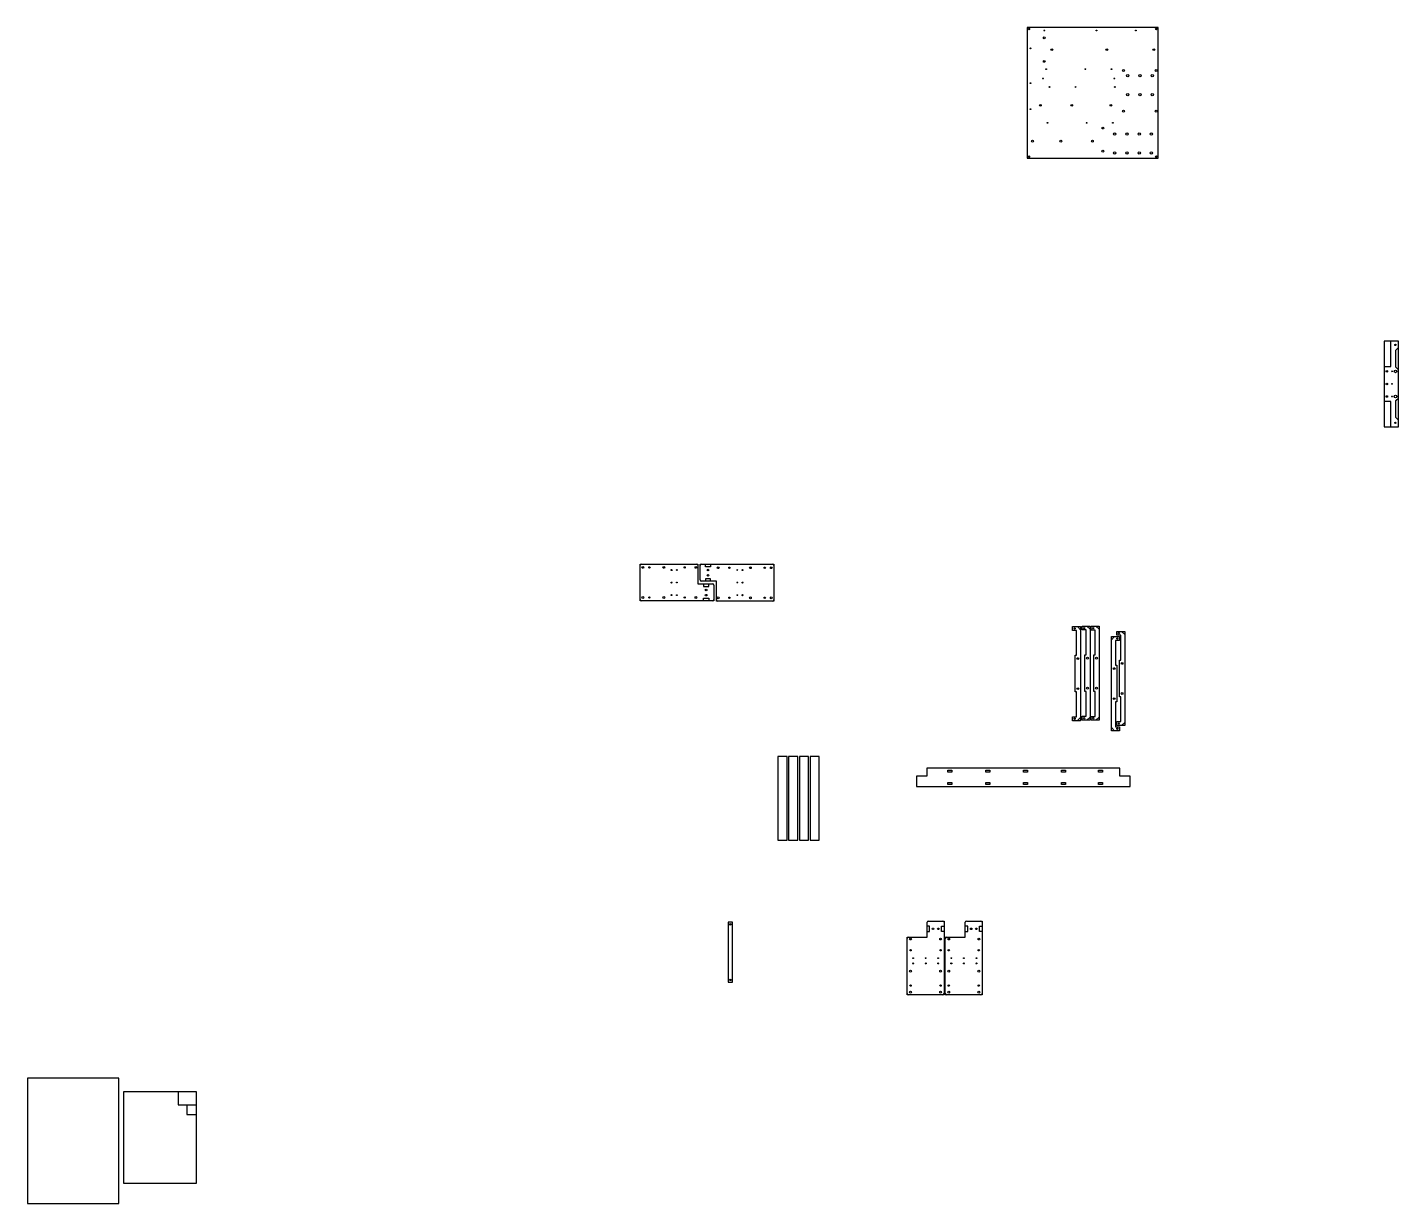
# Model space of a CAD drawing. Header units: inches. Extents: x -3998 to 1247, y -2209 to 2290.
import ezdxf

# ---------------------------------------------------------------- set-up
doc = ezdxf.new("R2010")
doc.units = ezdxf.units.IN
doc.header["$MEASUREMENT"] = 0

# ---------------------------------------------------------------- blocks, each defined once
blk = doc.blocks.new('Insert1')
at = {"color": 0}
for p, q in [((-556.8, -1190.2), (-556.8, -1133.2)), ((-546.8, -1148.2), (-556.8, -1148.2)), ((-551.8, -1128.2), (-491.8, -1128.2)), ((-546.8, -1168.2), (-546.8, -1148.2)), ((-501.8, -1168.2), (-501.8, -1148.2)), ((-501.8, -1148.2), (-491.8, -1148.2)), ((-491.8, -1128.2), (-491.8, -1410.2)), ((-632.8, -1410.2), (-632.8, -1190.2)), ((-632.8, -1190.2), (-556.8, -1190.2)), ((-556.8, -1168.2), (-546.8, -1168.2)), ((-491.8, -1168.2), (-501.8, -1168.2)), ((-491.8, -1410.2), (-632.8, -1410.2))]:
    blk.add_line(p, q, dxfattribs=at)
for centre, radius in [((-619.8, -1197.2), 3.5), ((-533.8, -1158.2), 3), ((-513.8, -1158.2), 3), ((-504.8, -1197.2), 3.5), ((-619.8, -1240.2), 2.5), ((-504.8, -1240.2), 2.5), ((-609.8, -1290.2), 2), ((-609.8, -1270.2), 1.5), ((-561.8, -1290.2), 2), ((-561.8, -1270.2), 1.5), ((-513.8, -1290.2), 2), ((-513.8, -1270.2), 1.5), ((-619.8, -1320.2), 3.5), ((-504.8, -1320.2), 3.5), ((-619.8, -1400.2), 3.5), ((-619.8, -1375.2), 2.5), ((-504.8, -1400.2), 3.5), ((-504.8, -1375.2), 2.5)]:
    blk.add_circle(centre, radius, dxfattribs=at)
for centre, start, end in [((-551.8, -1133.2), 90, 180), ((-496.8, -1133.2), 0, 90), ((-627.8, -1195.2), 90, 180), ((-627.8, -1405.2), 180, 270), ((-496.8, -1405.2), 270, 0)]:
    blk.add_arc(centre, 5, start, end, dxfattribs=at)
blk = doc.blocks.new('Insert2')
at = {"color": 0}
for p, q in [((-410.8, -1190.2), (-410.8, -1133.2)), ((-400.8, -1148.2), (-410.8, -1148.2)), ((-405.8, -1128.2), (-345.8, -1128.2)), ((-400.8, -1168.2), (-400.8, -1148.2)), ((-355.8, -1168.2), (-355.8, -1148.2)), ((-355.8, -1148.2), (-345.8, -1148.2)), ((-345.8, -1128.2), (-345.8, -1410.2)), ((-486.8, -1410.2), (-486.8, -1190.2)), ((-486.8, -1190.2), (-410.8, -1190.2)), ((-410.8, -1168.2), (-400.8, -1168.2)), ((-345.8, -1168.2), (-355.8, -1168.2)), ((-345.8, -1410.2), (-486.8, -1410.2))]:
    blk.add_line(p, q, dxfattribs=at)
for centre, radius in [((-473.8, -1197.2), 3.5), ((-387.8, -1158.2), 3), ((-367.8, -1158.2), 3), ((-358.8, -1197.2), 3.5), ((-473.8, -1240.2), 2.5), ((-358.8, -1240.2), 2.5), ((-463.8, -1290.2), 2), ((-463.8, -1270.2), 1.5), ((-415.8, -1290.2), 2), ((-415.8, -1270.2), 1.5), ((-367.8, -1290.2), 2), ((-367.8, -1270.2), 1.5), ((-473.8, -1320.2), 3.5), ((-358.8, -1320.2), 3.5), ((-473.8, -1400.2), 3.5), ((-473.8, -1375.2), 2.5), ((-358.8, -1400.2), 3.5), ((-358.8, -1375.2), 2.5)]:
    blk.add_circle(centre, radius, dxfattribs=at)
for centre, start, end in [((-405.8, -1133.2), 90, 180), ((-350.8, -1133.2), 0, 90), ((-481.8, -1195.2), 90, 180), ((-481.8, -1405.2), 180, 270), ((-350.8, -1405.2), 270, 0)]:
    blk.add_arc(centre, 5, start, end, dxfattribs=at)
blk = doc.blocks.new('Insert4')
at = {"color": 0}
for points in [[(-462.1, -551.7), (-462.1, -558.7), (-477.1, -558.7), (-477.1, -551.7)], [(-317.1, -551.7), (-317.1, -558.7), (-332.1, -558.7), (-332.1, -551.7)], [(-172.1, -551.7), (-172.1, -558.7), (-187.1, -558.7), (-187.1, -551.7)], [(-27.1, -551.7), (-27.1, -558.7), (-42.1, -558.7), (-42.1, -551.7)], [(-462.1, -598.7), (-462.1, -605.7), (-477.1, -605.7), (-477.1, -598.7)], [(-317.1, -598.7), (-317.1, -605.7), (-332.1, -605.7), (-332.1, -598.7)], [(-172.1, -598.7), (-172.1, -605.7), (-187.1, -605.7), (-187.1, -598.7)], [(-27.1, -598.7), (-27.1, -605.7), (-42.1, -605.7), (-42.1, -598.7)]]:
    blk.add_lwpolyline(points, close=True, dxfattribs=at)
blk = doc.blocks.new('Insert3')
at = {"color": 0}
for points in [[(114, -551.7), (114, -558.7), (99, -558.7), (99, -551.7)], [(114, -598.7), (114, -605.7), (99, -605.7), (99, -598.7)]]:
    blk.add_lwpolyline(points, close=True, dxfattribs=at)
blk.add_blockref('Insert4', (0, 0))
blk = doc.blocks.new('Insert5')
at = {"color": 0}
for p, q in [((-1653.8, 96.4), (-1653.8, 237.4)), ((-1653.8, 237.4), (-1433.8, 237.4)), ((-1433.8, 237.4), (-1433.8, 161.4)), ((-1433.8, 161.4), (-1376.8, 161.4)), ((-1411.8, 161.4), (-1411.8, 151.4)), ((-1391.8, 151.4), (-1391.8, 161.4)), ((-1411.8, 151.4), (-1391.8, 151.4)), ((-1411.8, 96.4), (-1411.8, 106.4)), ((-1411.8, 106.4), (-1391.8, 106.4)), ((-1391.8, 106.4), (-1391.8, 96.4)), ((-1371.8, 156.4), (-1371.8, 96.4)), ((-1371.9, 96.4), (-1653.9, 96.4))]:
    blk.add_line(p, q, dxfattribs=at)
for centre, radius in [((-1643.8, 224.4), 3.5), ((-1618.9, 224.4), 2.5), ((-1563.8, 224.4), 3.5), ((-1533.9, 214.4), 2), ((-1513.9, 214.4), 1.5), ((-1483.8, 224.4), 2.5), ((-1440.8, 224.4), 3.5), ((-1533.9, 166.4), 2), ((-1513.9, 166.4), 1.5), ((-1643.8, 109.4), 3.5), ((-1618.9, 109.4), 2.5), ((-1563.8, 109.4), 3.5), ((-1533.9, 118.4), 2), ((-1513.9, 118.4), 1.5), ((-1483.8, 109.4), 2.5), ((-1440.8, 109.4), 3.5), ((-1401.8, 138.4), 3), ((-1401.8, 118.4), 3)]:
    blk.add_circle(centre, radius, dxfattribs=at)
for centre, start, end in [((-1648.8, 232.4), 90, 180), ((-1438.8, 232.4), 0, 90), ((-1376.8, 156.4), 0, 90), ((-1648.8, 101.4), 180, 270), ((-1376.8, 101.4), 270, 0)]:
    blk.add_arc(centre, 5, start, end, dxfattribs=at)
blk = doc.blocks.new('Insert6')
at = {"color": 0}
for p, q in [((-1424.5, 176.3), (-1424.5, 236.3)), ((-1424.4, 236.3), (-1142.4, 236.3)), ((-1404.5, 226.3), (-1404.5, 236.3)), ((-1384.5, 226.3), (-1404.5, 226.3)), ((-1384.5, 236.3), (-1384.5, 226.3)), ((-1142.5, 236.3), (-1142.5, 95.3)), ((-1362.5, 171.3), (-1419.5, 171.3)), ((-1384.5, 181.3), (-1404.5, 181.3)), ((-1404.5, 181.3), (-1404.5, 171.3)), ((-1384.5, 171.3), (-1384.5, 181.3)), ((-1362.5, 95.3), (-1362.5, 171.3)), ((-1142.5, 95.3), (-1362.5, 95.3))]:
    blk.add_line(p, q, dxfattribs=at)
for centre, radius in [((-1394.5, 214.3), 3), ((-1355.5, 223.3), 3.5), ((-1312.5, 223.3), 2.5), ((-1282.4, 214.3), 1.5), ((-1262.4, 214.3), 2), ((-1232.5, 223.3), 3.5), ((-1177.4, 223.3), 2.5), ((-1152.5, 223.3), 3.5), ((-1394.5, 194.3), 3), ((-1282.4, 166.3), 1.5), ((-1262.4, 166.3), 2), ((-1355.5, 108.3), 3.5), ((-1312.5, 108.3), 2.5), ((-1282.4, 118.3), 1.5), ((-1262.4, 118.3), 2), ((-1232.5, 108.3), 3.5), ((-1177.4, 108.3), 2.5), ((-1152.5, 108.3), 3.5)]:
    blk.add_circle(centre, radius, dxfattribs=at)
for centre, start, end in [((-1419.5, 231.3), 90, 180), ((-1147.5, 231.3), 0, 90), ((-1419.5, 176.3), 180, 270), ((-1357.5, 100.3), 180, 270), ((-1147.5, 100.3), 270, 0)]:
    blk.add_arc(centre, 5, start, end, dxfattribs=at)
blk = doc.blocks.new('Insert7')
at = {"color": 0}
for p, q in [((169.3, -35.2), (169.3, -20.2)), ((169.3, -20.2), (199.3, -20.2)), ((184.3, -35.2), (169.3, -35.2)), ((184.3, -130.2), (184.3, -35.2)), ((187.5, -20.2), (199.3, -32.2)), ((199.3, -20.2), (199.3, -380.2)), ((179.3, -270.2), (179.3, -130.2)), ((179.3, -130.2), (184.3, -130.2)), ((184.3, -270.2), (179.3, -270.2)), ((184.3, -365.2), (184.3, -270.2)), ((169.3, -380.2), (169.3, -365.2)), ((169.3, -365.2), (184.3, -365.2)), ((199.3, -380.2), (169.3, -380.2)), ((187.3, -380.2), (199.5, -368.2))]:
    blk.add_line(p, q, dxfattribs=at)
for centre, radius in [((176.8, -27.7), 2.5), ((189.3, -142.7), 3.5), ((189.3, -257.7), 3.5), ((176.8, -372.7), 2.5)]:
    blk.add_circle(centre, radius, dxfattribs=at)
blk = doc.blocks.new('Insert8')
at = {"color": 0}
for p, q in [((160.9, -40.1), (148.7, -52.1)), ((148.9, -400.1), (148.9, -40.1)), ((148.9, -40.1), (178.9, -40.1)), ((178.9, -40.1), (178.9, -55.1)), ((178.9, -55.1), (163.9, -55.1)), ((163.9, -55.1), (163.9, -150.1)), ((163.9, -150.1), (168.9, -150.1)), ((168.9, -150.1), (168.9, -290.1)), ((168.9, -290.1), (163.9, -290.1)), ((163.9, -290.1), (163.9, -385.1)), ((160.7, -400.1), (148.9, -388.1)), ((178.9, -400.1), (148.9, -400.1)), ((163.9, -385.1), (178.9, -385.1)), ((178.9, -385.1), (178.9, -400.1))]:
    blk.add_line(p, q, dxfattribs=at)
for centre, radius in [((171.4, -47.6), 2.5), ((159, -162.6), 3.5), ((158.9, -277.6), 3.5), ((171.4, -392.6), 2.5)]:
    blk.add_circle(centre, radius, dxfattribs=at)
blk = doc.blocks.new('Insert9')
at = {"color": 0}
for centre, radius in [((-167.2, 2283.9), 3), ((-108.2, 2277.9), 1.5), ((91.8, 2277.9), 1.5), ((241.8, 2277.9), 1.5), ((320.8, 2283.9), 3), ((-161.2, 2209.9), 1.5), ((-108.2, 2249.9), 3.5), ((-79.2, 2204.9), 3.5), ((130.8, 2204.9), 3.5), ((310.8, 2204.9), 3.5), ((-108.2, 2159.9), 3.5), ((-101.2, 2129.9), 1.5), ((48.8, 2129.9), 1.5), ((148.8, 2129.9), 1.5), ((194.8, 2124.9), 3.5), ((210.8, 2104.9), 4.5), ((257.8, 2104.9), 4.5), ((304.8, 2104.9), 4.5), ((319.8, 2124.9), 3.5), ((-161.2, 2076.9), 1.5), ((-113.2, 2094.9), 1.5), ((-88.2, 2061.9), 1.5), ((11.8, 2061.9), 1.5), ((159.8, 2094.9), 1.5), ((161.8, 2061.9), 1.5), ((-123.2, 1991.9), 3.5), ((-3.2, 1991.9), 3.5), ((146.8, 1991.9), 3.5), ((210.8, 2032.9), 4.5), ((257.8, 2032.9), 4.5), ((304.8, 2032.9), 4.5), ((-161.2, 1976.9), 1.5), ((194.8, 1969.9), 3.5), ((319.8, 1969.9), 3.5), ((-96.2, 1924.9), 1.5), ((53.8, 1924.9), 1.5), ((115.8, 1904.9), 3.5), ((153.8, 1924.9), 1.5), ((-153.2, 1854.9), 3.5), ((-45.2, 1854.9), 3.5), ((75.8, 1854.9), 3.5), ((160.8, 1881.9), 4.5), ((207.8, 1881.9), 4.5), ((254.8, 1881.9), 4.5), ((301.8, 1881.9), 4.5), ((-167.2, 1795.9), 3), ((115.8, 1816.9), 3.5), ((160.8, 1809.9), 4.5), ((207.8, 1809.9), 4.5), ((254.8, 1809.9), 4.5), ((301.8, 1809.9), 4.5), ((320.8, 1795.9), 3)]:
    blk.add_circle(centre, radius, dxfattribs=at)

msp = doc.modelspace()

# ---------------------------------------------------------------- linework, layer by layer
at = {"color": 0}
for p, q in [((1217, 993.3), (1217, 1090.3)), ((1247, 1065.3), (1237, 1055.3)), ((1237, 990.3), (1237, 1055.3)), ((1192, 993.3), (1217, 993.3)), ((1247, 980.3), (1237, 990.3)), ((1217, 859.3), (1192, 859.3)), ((1217, 762.3), (1217, 859.3)), ((1237, 862.3), (1247, 872.3)), ((1237, 797.3), (1237, 862.3)), ((1247, 787.3), (1237, 797.3)), ((36.8, -15), (36.8, 0)), ((36.8, 0), (66.8, 0)), ((55, 0), (66.8, -12)), ((66.8, 0), (66.8, -360)), ((0, -16.9), (0, -1.9)), ((0, -1.9), (30, -1.9)), ((15, -16.9), (0, -16.9)), ((15, -111.9), (15, -16.9)), ((18.2, -1.9), (30, -13.9)), ((30, -1.9), (30, -361.9)), ((51.8, -15), (36.8, -15)), ((51.8, -110), (51.8, -15)), ((71.3, -15.3), (71.3, -0.3)), ((71.3, -0.3), (101.3, -0.3)), ((86.3, -15.3), (71.3, -15.3)), ((86.3, -110.3), (86.3, -15.3)), ((89.5, -0.3), (101.3, -12.3)), ((101.3, -0.3), (101.3, -360.3)), ((10, -251.9), (10, -111.9)), ((10, -111.9), (15, -111.9)), ((46.8, -250), (46.8, -110)), ((46.8, -110), (51.8, -110)), ((81.3, -250.3), (81.3, -110.3)), ((81.3, -110.3), (86.3, -110.3)), ((15, -251.9), (10, -251.9)), ((15, -346.9), (15, -251.9)), ((51.8, -250), (46.8, -250)), ((51.8, -345), (51.8, -250)), ((86.3, -250.3), (81.3, -250.3)), ((86.3, -345.3), (86.3, -250.3)), ((0, -361.9), (0, -346.9)), ((0, -346.9), (15, -346.9)), ((30, -361.9), (0, -361.9)), ((18, -361.9), (30.2, -349.9)), ((36.8, -360), (36.8, -345)), ((36.8, -345), (51.8, -345)), ((66.8, -360), (36.8, -360)), ((54.8, -360), (67, -348)), ((71.3, -360.3), (71.3, -345.3)), ((71.3, -345.3), (86.3, -345.3)), ((101.3, -360.3), (71.3, -360.3)), ((89.3, -360.3), (101.5, -348.3)), ((-557.1, -573.7), (-597.1, -573.7)), ((-597.1, -573.7), (-597.1, -613.7)), ((180.9, -543.7), (-557.1, -543.7)), ((-557.1, -543.7), (-557.1, -573.7)), ((180.9, -573.7), (180.9, -543.7)), ((220.9, -573.7), (180.9, -573.7)), ((220.9, -613.7), (220.9, -573.7)), ((-597.1, -613.7), (220.9, -613.7)), ((-3420.8, -1780.9), (-3420.8, -1830.9)), ((-3420.8, -1830.9), (-3350.8, -1830.9)), ((-3387.9, -1830.9), (-3387.9, -1867.9)), ((-3387.9, -1867.9), (-3350.9, -1867.9))]:
    msp.add_line(p, q, dxfattribs=at)
for points in [[(-173.2, 1789.9), (326.8, 1789.9), (326.8, 2289.9), (-173.2, 2289.9)], [(1247, 762.3), (1247, 1090.3), (1192, 1090.3), (1192, 762.3)], [(-1127.2, -818.3), (-1092.2, -818.3), (-1092.2, -498.3), (-1127.2, -498.3)], [(-1086.2, -818.3), (-1051.2, -818.3), (-1051.2, -498.3), (-1086.2, -498.3)], [(-1045.2, -818.3), (-1010.2, -818.3), (-1010.2, -498.3), (-1045.2, -498.3)], [(-1004.2, -818.3), (-969.2, -818.3), (-969.2, -498.3), (-1004.2, -498.3)], [(-1317.1, -1362.5), (-1301.4, -1362.5), (-1301.4, -1132.5), (-1317.1, -1132.5)], [(-3997.9, -2209), (-3647.9, -2209), (-3647.9, -1729), (-3997.9, -1729)], [(-3631, -2131.1), (-3351, -2131.1), (-3351, -1781.1), (-3631, -1781.1)]]:
    msp.add_lwpolyline(points, close=True, dxfattribs=at)
for centre, radius in [((1235, 1075.3), 2.5), ((1202, 974.3), 3), ((1222, 974.3), 1.5), ((1235, 974.3), 5), ((1202, 926.3), 3), ((1222, 926.3), 1.5), ((1202, 878.3), 3), ((1222, 878.3), 1.5), ((1235, 878.3), 5), ((1235, 777.3), 2.5), ((7.5, -9.4), 2.5), ((44.3, -7.5), 2.5), ((78.8, -7.8), 2.5), ((20, -124.4), 3.5), ((56.8, -122.5), 3.5), ((91.3, -122.8), 3.5), ((20, -239.4), 3.5), ((56.8, -237.5), 3.5), ((91.3, -237.8), 3.5), ((7.5, -354.4), 2.5), ((44.3, -352.5), 2.5), ((78.8, -352.8), 2.5)]:
    msp.add_circle(centre, radius, dxfattribs=at)
for centre in [(-1309.3, -1140.9), (-1309.3, -1353.7)]:
    msp.add_ellipse(centre, major_axis=(2.61, 0), ratio=0.999988, dxfattribs=at)

# ---------------------------------------------------------------- block references
for name in ['Insert9', 'Insert5', 'Insert6', 'Insert8', 'Insert7', 'Insert3', 'Insert1', 'Insert2']:
    msp.add_blockref(name, (0, 0))

doc.saveas('drawing.dxf')
